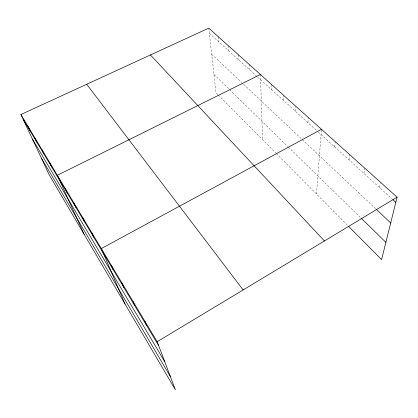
<?xml version="1.0" encoding="UTF-8"?>
<svg xmlns="http://www.w3.org/2000/svg" width="418" height="418" viewBox="0 0 418 418"><rect width="100%" height="100%" fill="white"/><g stroke="black" fill="none" stroke-linecap="round" stroke-linejoin="round"><path stroke-width="0.31" stroke-dasharray="2.09 1.57" d="M283.331 100.351L283.357 95.691M295.395 111.287L295.521 106.616M307.956 122.673L308.223 117.421M316.499 194.025L321.452 129.293M334.714 146.922L335.257 141.686M348.978 159.848L349.683 154.634M363.885 173.365L364.768 168.167M379.487 187.504L380.317 183.486M209.324 33.273L257.232 76.698M257.713 77.131L317.779 131.571M318.244 131.994L392.46 199.266M211.67 54.209L241.761 82.571M243.631 84.331L301.775 139.121M302.235 139.56L376.122 209.188M213.932 74.378L287.756 146.493M288.221 146.948L360.635 217.679M217.82 94.572L215.986 92.723L208.822 28.785M218.274 95.032L275.791 152.998M276.241 153.453L348.168 225.939M218.321 36.737L218.828 41.889M228.254 45.646L228.688 50.824M238.563 54.904L238.918 60.098M249.28 64.518L249.546 69.728M260.419 74.514L262.608 139.711M271.663 84.608L271.742 89.844"/><path stroke-width="0.63" d="M20.9 114.532L157.178 341.72L175.414 389.858L49.345 175.09L20.9 114.532L208.749 28.142L397.1 197.186L381.577 259.609L348.612 226.394M157.178 341.72L397.1 197.186M321.452 129.293L101.297 248.558L125.055 304.069M260.419 74.514L57.344 175.283L84.154 234.393M392.941 199.699L395.825 202.312M376.592 209.632L390.699 222.925M361.544 218.567L385.871 242.33M150.459 54.951L324.436 240.961M86.709 84.269L243.151 289.93M23.178 119.386L158.704 345.738M32.447 139.116L164.776 361.774M41.319 158.004L170.429 376.702M27.598 125.703L29.866 130.552M34.574 137.329L36.821 142.172M41.842 149.451L44.073 154.279M49.428 162.09L51.628 166.902M65.365 188.659L67.507 193.419M73.746 202.631L75.851 207.354M82.513 217.245L84.572 221.921M91.683 232.533L93.695 237.158M111.376 265.367L113.262 269.845M121.967 283.017L123.775 287.406M133.102 301.577L134.826 305.861M144.821 321.118L146.452 325.277"/></g></svg>
